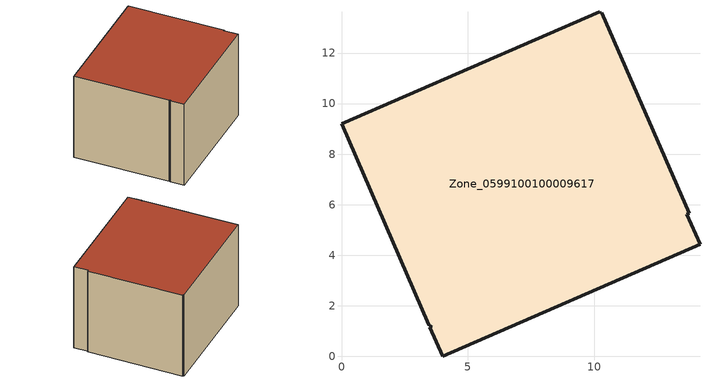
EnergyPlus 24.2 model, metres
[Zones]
Zone_0599100100009617
 floor ground (C_G): 3.57,1.18 3.46,1.25 0,9.2 10.21,13.63 10.24,13.57 10.31,13.6 13.76,5.66 13.67,5.62 14.19,4.43 4,0 3.5,1.15 z0
 wall outside (C_F): 13.76,5.66 10.31,13.6 10.24,13.57 10.21,13.63 0,9.2 3.46,1.25 3.57,1.18 3.5,1.15 4,0 14.19,4.43 13.67,5.62 13.76,5.66 z0:8.2
 roof outside (C_R): 3.46,1.25 3.57,1.18 3.5,1.15 4,0 14.19,4.43 13.67,5.62 13.76,5.66 10.31,13.6 10.24,13.57 10.21,13.63 0,9.2 z8.2
[BUILDING]
Pand.0599100100009617: North Axis=0; Terrain=City; Loads Convergence Tolerance Value=0.04; Temperature Convergence Tolerance Value=0.4; Solar Distribution=FullExterior; Maximum Number of Warmup Days=25; Minimum Number of Warmup Days=1
[Site:Location]
Rotterdam.The.Hague.AP_ZH_NLD Design_Conditions: Latitude=51.96; Longitude=4.45; Time Zone=1; Elevation=-4.5
[SITE:GROUNDTEMPERATURE:BUILDINGSURFACE]
18, 18, 18, 18, 18, 18, 18, 18, 18, 18, 18, 18
[MATERIAL] Thermal Absorptance=0.9; Solar Absorptance=0.7; Visible Absorptance=0.7
Name | Roughness | Thickness | Conductivity | Density | Specific Heat
G.D.2015-2018 | MediumSmooth | 0.15 | 0.0428571 | 540 | 1210
F.D.2015-2018 | Rough | 0.3 | 0.0666667 | 1920 | 840
R.D.2015-2018 | MediumRough | 0.2 | 0.0333333 | 1500 | 1000
[CONSTRUCTION]
C_G: G.D.2015-2018
C_F: F.D.2015-2018
C_R: R.D.2015-2018
[ZONE]
Zone_0599100100009617: Type=1; Multiplier=1; Ceiling Height=Autocalculate; Volume=Autocalculate; Floor Area=autocalculate; Part of Total Floor Area=Yes
[ZONEINFILTRATION:DESIGNFLOWRATE]
Infil_Zone_0599100100009617: Zone or ZoneList or Space or SpaceList=Zone_0599100100009617; Schedule=AlwaysOn; Design Flow Rate Calculation Method=Flow/Area; Flow Rate per Floor Area=0.0021; Constant Term Coefficient=1; Temperature Term Coefficient=0; Velocity Term Coefficient=0; Velocity Squared Term Coefficient=0
[HVACTEMPLATE:ZONE:IDEALLOADSAIRSYSTEM]
Zone_0599100100009617: Maximum Heating Supply Air Temperature=50; Minimum Cooling Supply Air Temperature=13; Maximum Heating Supply Air Humidity Ratio=0.0156; Minimum Cooling Supply Air Humidity Ratio=0.0077; Heating Limit=NoLimit; Cooling Limit=NoLimit; Dehumidification Control Type=ConstantSensibleHeatRatio; Cooling Sensible Heat Ratio=0.7; Dehumidification Setpoint=60; Humidification Control Type=None; Humidification Setpoint=30; Outdoor Air Method=None; Outdoor Air Flow Rate per Person=0.00944; Outdoor Air Flow Rate per Zone Floor Area=0; Outdoor Air Flow Rate per Zone=0; Demand Controlled Ventilation Type=None; Outdoor Air Economizer Type=NoEconomizer; Heat Recovery Type=None; Sensible Heat Recovery Effectiveness=0.7; Latent Heat Recovery Effectiveness=0.65
[ZONECONTROL:THERMOSTAT]
ThermostatControl_Zone_0599100100009617: Zone or ZoneList=Zone_0599100100009617; Control Type Schedule=DualSetpointControlType; Control 1=Thermostat_Zone_0599100100009617; Temperature Difference Between Cutout And Setpoint=0
[THERMOSTATSETPOINT:DUALSETPOINT]
Thermostat_Zone_0599100100009617: Heating Setpoint Temperature Schedule=HeatingSetpoint_Zone_0599100100009617; Cooling Setpoint Temperature Schedule=CoolingSetpoint_Zone_0599100100009617
[SCHEDULE:COMPACT]
HeatingSetpoint_Zone_0599100100009617: Through: 12/31, For: AllDays, Until: 24:00, 21
CoolingSetpoint_Zone_0599100100009617: Through: 12/31, For: AllDays, Until: 24:00, 24
DualSetpointControlType: Through: 12/31, For: AllDays, Until: 24:00, 4
AlwaysOn: Through: 12/31, For: AllDays, Until: 24:00, 1
